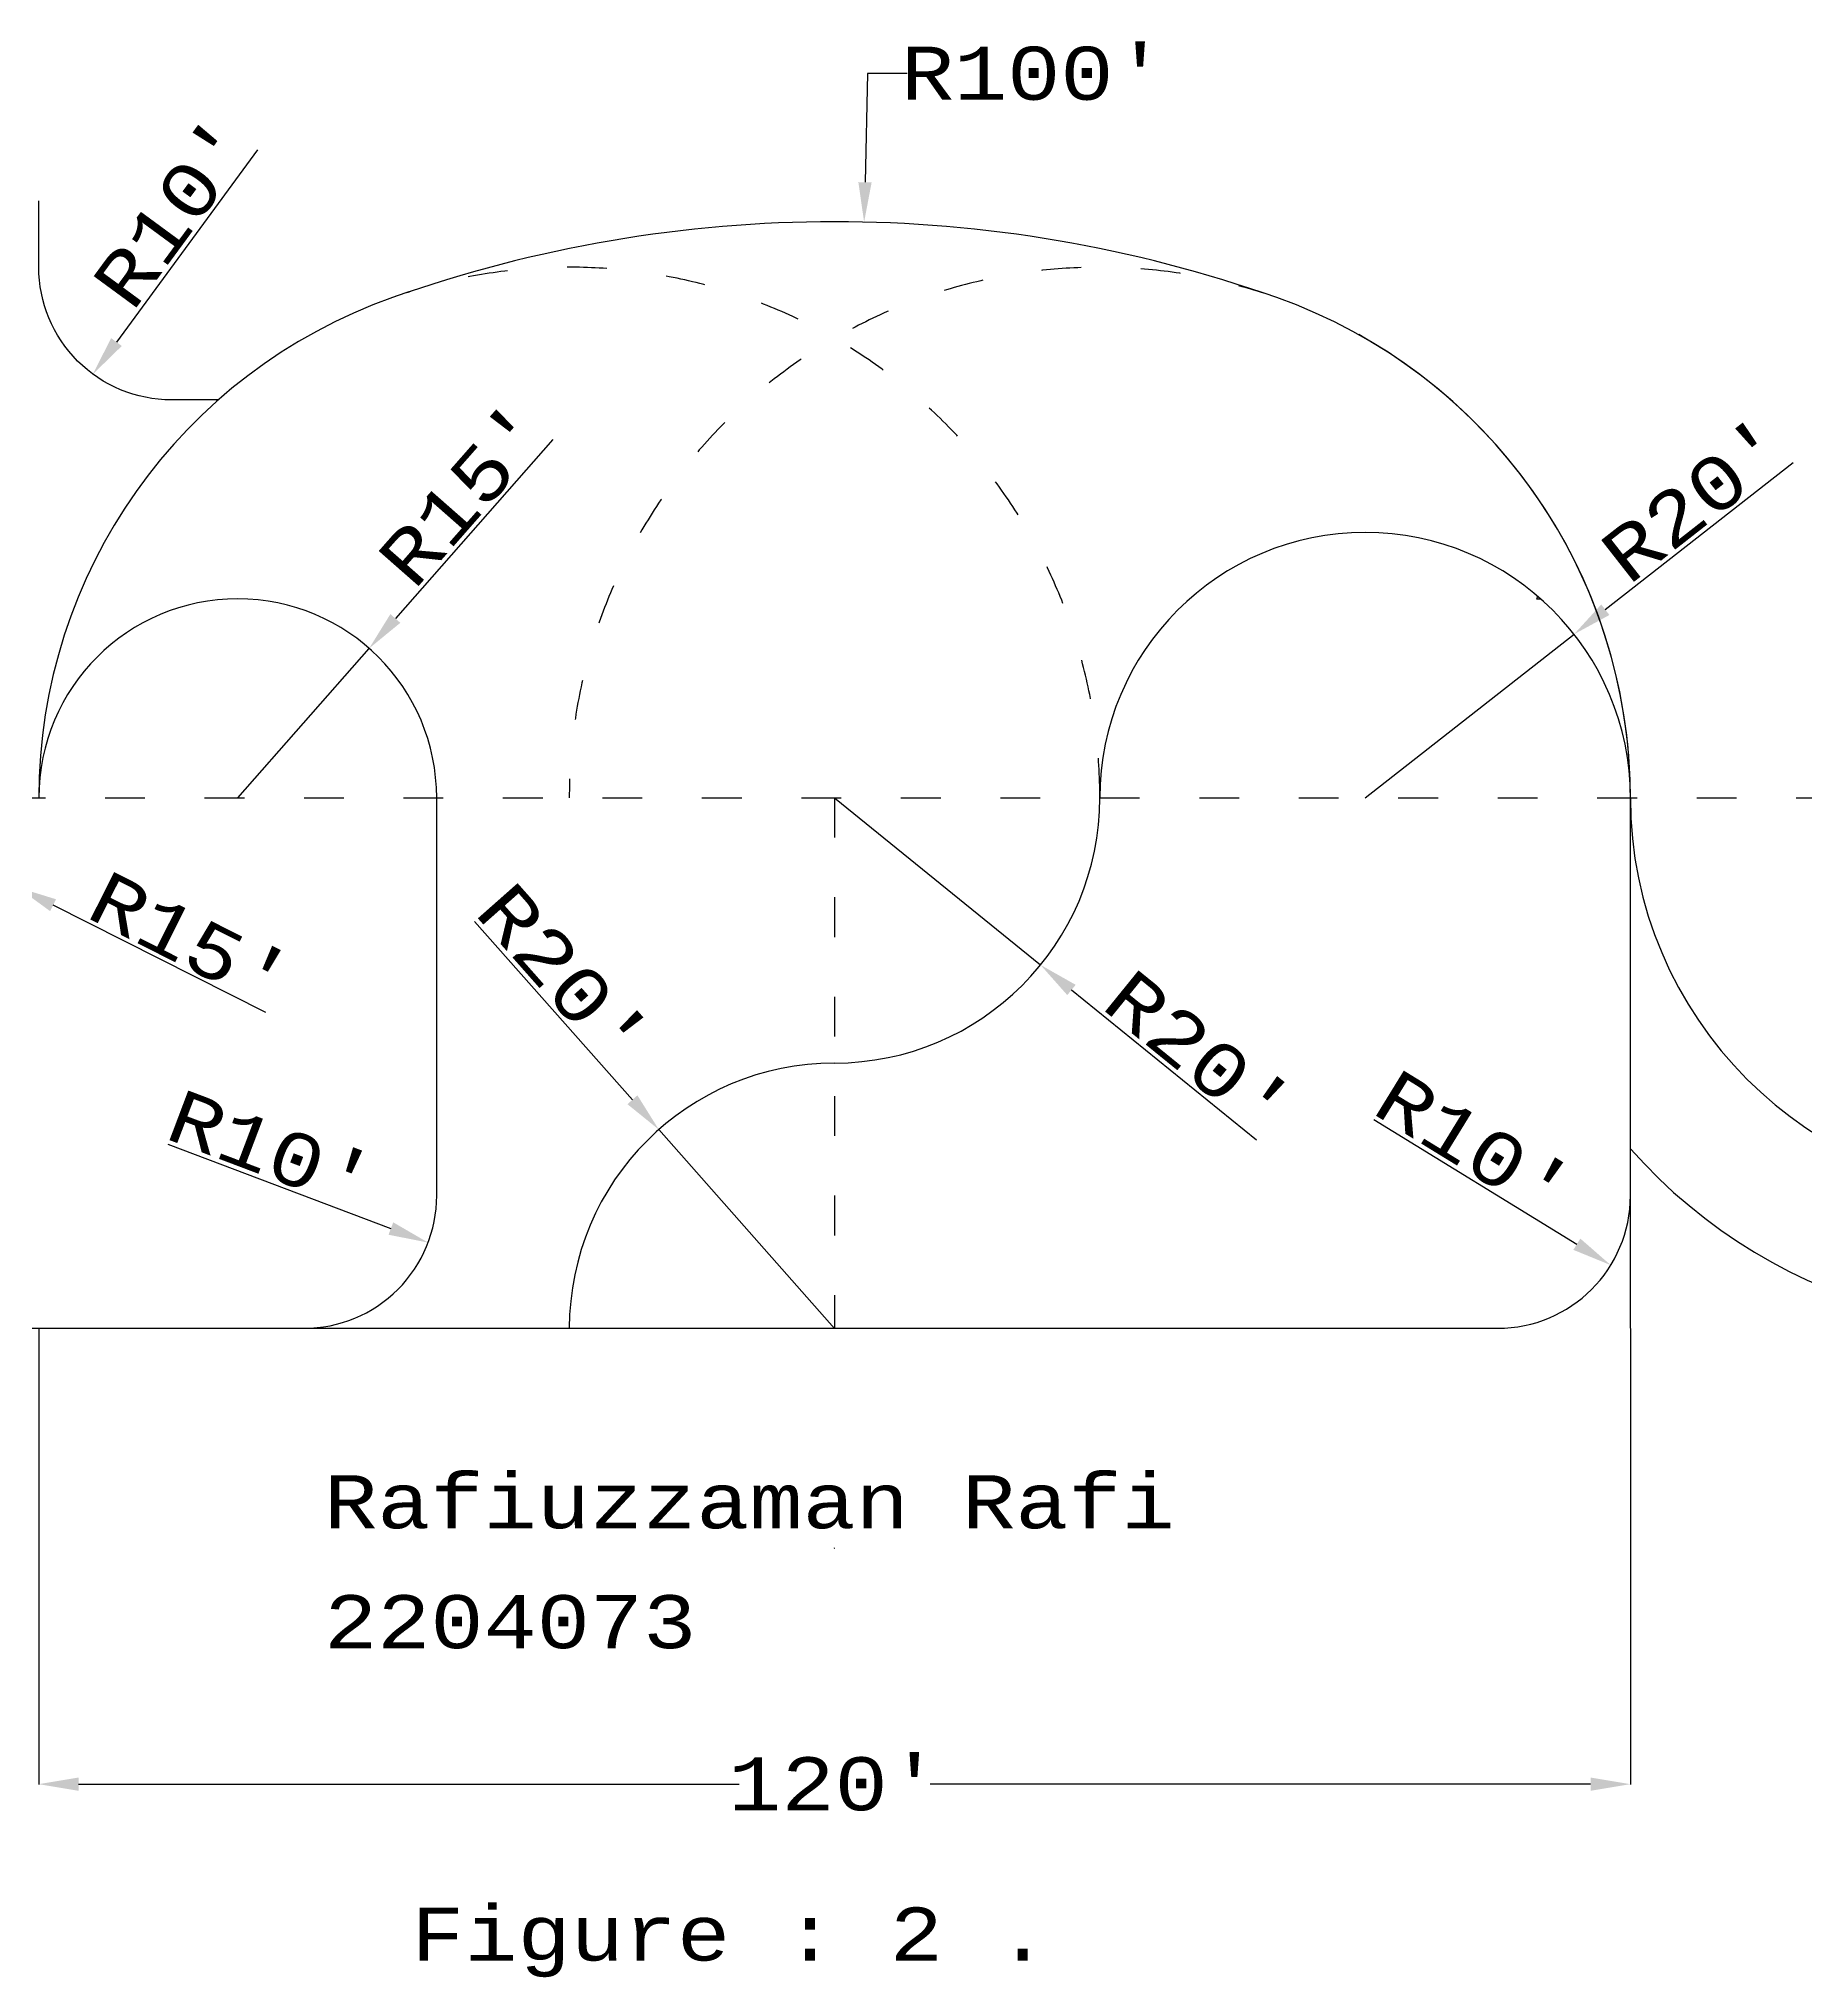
# Model space of a CAD drawing. Header units: millimetres. Extents: x 2302 to 6573, y -784 to 1612.
# Drawn here: x 3970 to 5569, y -784 to 969 of the extents above; entities that cross this region are included whole.
import ezdxf

# ---------------------------------------------------------------- set-up
doc = ezdxf.new("R2010")
doc.units = ezdxf.units.MM
doc.header["$PDMODE"] = 67
doc.linetypes.add('ACAD_ISO03W100', pattern=[30, 12, -18])
doc.styles.get("Standard").update_dxf_attribs({"font": 'Courier New.ttf', "height": 48})
doc.dimstyles.new('Annotative', dxfattribs={"dimscale": 0, "dimtxt": 6, "dimasz": 36, "dimexe": 1.25, "dimexo": 0.625, "dimtad": 1, "dimdec": 1, "dimlunit": 4, "dimtxsty": 'Standard', "dimcen": 0.09, "dimadec": 0, "dimazin": 0, "dimtfac": 1, "dimtdec": 1, "dimtmove": 0, "dimatfit": 3, "dimfxl": 1, "dimarcsym": 0})
doc.dimstyles.get("Standard").update_dxf_attribs({"dimtxt": 0.18, "dimasz": 36, "dimexe": 0.18, "dimexo": 0.0625, "dimgap": 0.09, "dimtad": 0, "dimtoh": 1, "dimdec": 4, "dimzin": 0, "dimdsep": 46, "dimlunit": 4, "dimtxsty": 'Standard', "dimcen": 0.09, "dimadec": 0, "dimazin": 0, "dimtfac": 1, "dimtdec": 4, "dimtofl": 0, "dimtmove": 0, "dimatfit": 3, "dimfxl": 1, "dimtolj": 1, "dimtzin": 0, "dimarcsym": 0})

# ---------------------------------------------------------------- blocks, each defined once
blk = doc.blocks.new('*D59')
at = {"color": 0, "lineweight": -2, "transparency": 16777216}
blk.add_line((4168.3, 868.8), (4040.8, 695), dxfattribs=at)
at = {"color": 0, "transparency": 16777216}
blk.add_solid([(4035.9, 698.6), (4045.6, 691.5), (4019.5, 666)], dxfattribs=at)
at = {"layer": 'Defpoints', "color": 0, "transparency": 16777216}
for p in [(4090.5, 762.7), (4019.5, 666)]:
    blk.add_point(p, dxfattribs=at)
at = {"color": 0, "transparency": 16777216, "insert": (4093, 812.7), "char_height": 48, "attachment_point": 5, "rotation": 53.7185}
blk.add_mtext("R10'", dxfattribs=at)
blk = doc.blocks.new('*D62')
at = {"color": 0, "lineweight": -2, "transparency": 16777216}
for p, q in [((5557.6, 585.7), (5387.8, 452.8)), ((5170.5, 282.7), (5359.5, 430.7))]:
    blk.add_line(p, q, dxfattribs=at)
at = {"color": 0, "transparency": 16777216}
blk.add_solid([(5384.1, 457.6), (5391.5, 448.1), (5359.5, 430.7)], dxfattribs=at)
at = {"layer": 'Defpoints', "color": 0, "transparency": 16777216}
for p in [(5359.5, 430.7), (5170.5, 282.7)]:
    blk.add_point(p, dxfattribs=at)
at = {"color": 0, "transparency": 16777216, "insert": (5469.9, 552.1), "char_height": 48, "attachment_point": 5, "rotation": 38.0476}
blk.add_mtext("R20'", dxfattribs=at)
blk = doc.blocks.new('*D63')
at = {"color": 0, "lineweight": -2, "transparency": 16777216}
for p, q in [((4435.5, 606.8), (4293.1, 444.9)), ((4150.5, 282.7), (4269.4, 417.9))]:
    blk.add_line(p, q, dxfattribs=at)
at = {"color": 0, "transparency": 16777216}
blk.add_solid([(4288.6, 448.9), (4297.6, 441), (4269.4, 417.9)], dxfattribs=at)
at = {"layer": 'Defpoints', "color": 0, "transparency": 16777216}
for p in [(4269.4, 417.9), (4150.5, 282.7)]:
    blk.add_point(p, dxfattribs=at)
at = {"color": 0, "transparency": 16777216, "insert": (4355.7, 557.4), "char_height": 48, "attachment_point": 5, "rotation": 48.6695}
blk.add_mtext("R15'", dxfattribs=at)
blk = doc.blocks.new('*D64')
at = {"color": 0, "lineweight": -2, "transparency": 16777216}
for p, q in [((3790.5, 282.7), (3951.2, 201.7)), ((4175.8, 88.5), (3983.4, 185.5))]:
    blk.add_line(p, q, dxfattribs=at)
at = {"color": 0, "transparency": 16777216}
blk.add_solid([(3986.1, 190.9), (3980.7, 180.2), (3951.2, 201.7)], dxfattribs=at)
at = {"layer": 'Defpoints', "color": 0, "transparency": 16777216}
for p in [(3790.5, 282.7), (3951.2, 201.7)]:
    blk.add_point(p, dxfattribs=at)
at = {"color": 0, "transparency": 16777216, "insert": (4108, 153.3), "char_height": 48, "attachment_point": 5, "rotation": 333.2496}
blk.add_mtext("R15'", dxfattribs=at)
blk = doc.blocks.new('*D65')
at = {"color": 0, "lineweight": -2, "transparency": 16777216}
blk.add_line((4087.4, -30.7), (4289.1, -107), dxfattribs=at)
at = {"color": 0, "transparency": 16777216}
blk.add_solid([(4291.2, -101.4), (4286.9, -112.6), (4322.7, -119.7)], dxfattribs=at)
at = {"layer": 'Defpoints', "color": 0, "transparency": 16777216}
for p in [(4210.5, -77.3), (4322.7, -119.7)]:
    blk.add_point(p, dxfattribs=at)
at = {"color": 0, "transparency": 16777216, "insert": (4181.2, -36.7), "char_height": 48, "attachment_point": 5, "rotation": 339.2811}
blk.add_mtext("R10'", dxfattribs=at)
blk = doc.blocks.new('*D66')
at = {"color": 0, "lineweight": -2, "transparency": 16777216}
for p, q in [((4364.8, 170.9), (4507.6, 9.5)), ((4690.5, -197.3), (4531.5, -17.5))]:
    blk.add_line(p, q, dxfattribs=at)
at = {"color": 0, "transparency": 16777216}
blk.add_solid([(4512.1, 13.5), (4503.1, 5.5), (4531.5, -17.5)], dxfattribs=at)
at = {"layer": 'Defpoints', "color": 0, "transparency": 16777216}
for p in [(4531.5, -17.5), (4690.5, -197.3)]:
    blk.add_point(p, dxfattribs=at)
at = {"color": 0, "transparency": 16777216, "insert": (4445, 122), "char_height": 48, "attachment_point": 5, "rotation": 311.4904}
blk.add_mtext("R20'", dxfattribs=at)
blk = doc.blocks.new('*D67')
at = {"color": 0, "lineweight": -2, "transparency": 16777216}
for p, q in [((4690.5, 282.7), (4876.8, 131.5)), ((5072.2, -27), (4904.8, 108.8))]:
    blk.add_line(p, q, dxfattribs=at)
at = {"color": 0, "transparency": 16777216}
blk.add_solid([(4908.6, 113.5), (4901, 104.2), (4876.8, 131.5)], dxfattribs=at)
at = {"layer": 'Defpoints', "color": 0, "transparency": 16777216}
for p in [(4690.5, 282.7), (4876.8, 131.5)]:
    blk.add_point(p, dxfattribs=at)
at = {"color": 0, "transparency": 16777216, "insert": (5019.9, 51), "char_height": 48, "attachment_point": 5, "rotation": 320.9404}
blk.add_mtext("R20'", dxfattribs=at)
blk = doc.blocks.new('*D68')
at = {"color": 0, "lineweight": -2, "transparency": 16777216}
blk.add_line((5178.4, -8.4), (5362.1, -121.2), dxfattribs=at)
at = {"color": 0, "transparency": 16777216}
blk.add_solid([(5365.2, -116.1), (5358.9, -126.3), (5392.7, -140.1)], dxfattribs=at)
at = {"layer": 'Defpoints', "color": 0, "transparency": 16777216}
for p in [(5290.5, -77.3), (5392.7, -140.1)]:
    blk.add_point(p, dxfattribs=at)
at = {"color": 0, "transparency": 16777216, "insert": (5269.3, -31.9), "char_height": 48, "attachment_point": 5, "rotation": 328.4387}
blk.add_mtext("R10'", dxfattribs=at)
blk = doc.blocks.new('*D74')
at = {"color": 0, "lineweight": -2, "transparency": 16777216}
for p, q in [((6365.1, 790.5), (6082.5, 656.9)), ((6401.1, 790.5), (6365.1, 790.5)), ((5290.4, 282.7), (5290.6, 282.7)), ((5290.5, 282.6), (5290.5, 282.8))]:
    blk.add_line(p, q, dxfattribs=at)
at = {"color": 0, "transparency": 16777216}
blk.add_solid([(6080, 662.4), (6085.1, 651.5), (6050, 641.6)], dxfattribs=at)
at = {"layer": 'Defpoints', "color": 0, "transparency": 16777216}
for p in [(6050, 641.6), (5290.5, 282.7)]:
    blk.add_point(p, dxfattribs=at)
at = {"color": 0, "transparency": 16777216, "insert": (6490.4, 790.5), "char_height": 48, "attachment_point": 5}
blk.add_mtext("\\A1;R70'", dxfattribs=at)
blk = doc.blocks.new('*D75')
at = {"color": 0, "lineweight": -2, "transparency": 16777216}
for p, q in [((6370.8, 699.7), (6219.7, 641.4)), ((6406.8, 699.7), (6370.8, 699.7)), ((5290.4, 282.7), (5290.6, 282.7)), ((5290.5, 282.6), (5290.5, 282.8))]:
    blk.add_line(p, q, dxfattribs=at)
at = {"color": 0, "transparency": 16777216}
blk.add_solid([(6217.5, 647), (6221.8, 635.8), (6186.1, 628.4)], dxfattribs=at)
at = {"layer": 'Defpoints', "color": 0, "transparency": 16777216}
for p in [(6186.1, 628.4), (5290.5, 282.7)]:
    blk.add_point(p, dxfattribs=at)
at = {"color": 0, "transparency": 16777216, "insert": (6496.1, 699.7), "char_height": 48, "attachment_point": 5}
blk.add_mtext("\\A1;R80'", dxfattribs=at)
blk = doc.blocks.new('*D81')
at = {"color": 0, "lineweight": -2, "transparency": 16777216}
for p, q in [((4720.2, 937.9), (4718, 839.6)), ((4756.2, 937.9), (4720.2, 937.9)), ((4690.4, -396.1), (4690.6, -396.1)), ((4690.5, -396.2), (4690.5, -396))]:
    blk.add_line(p, q, dxfattribs=at)
at = {"color": 0, "transparency": 16777216}
blk.add_solid([(4712, 839.7), (4724, 839.5), (4717.2, 803.6)], dxfattribs=at)
at = {"layer": 'Defpoints', "color": 0, "transparency": 16777216}
for p in [(4717.2, 803.6), (4690.5, -396.1)]:
    blk.add_point(p, dxfattribs=at)
at = {"color": 0, "transparency": 16777216, "insert": (4870.7, 937.9), "char_height": 48, "attachment_point": 5}
blk.add_mtext("\\A1;R100'", dxfattribs=at)
blk = doc.blocks.new('*D83')
at = {"color": 0, "lineweight": -2, "transparency": 16777216}
for p, q in [((3970.5, -197.3), (3970.5, -609.9)), ((5410.5, -197.3), (5410.5, -609.9)), ((4006.5, -609.7), (4604.1, -609.7)), ((5374.5, -609.7), (4776.9, -609.7))]:
    blk.add_line(p, q, dxfattribs=at)
at = {"color": 0, "lineweight": 30, "transparency": 16777216}
for points in [[(4006.5, -603.7), (4006.5, -615.7), (3970.5, -609.7)], [(5374.5, -603.7), (5374.5, -615.7), (5410.5, -609.7)]]:
    blk.add_solid(points, dxfattribs=at)
at = {"layer": 'Defpoints', "color": 0, "lineweight": 30, "transparency": 16777216}
for p in [(3970.5, -197.3), (5410.5, -197.3), (5410.5, -609.7)]:
    blk.add_point(p, dxfattribs=at)
at = {"color": 0, "lineweight": 30, "transparency": 16777216, "insert": (4690.5, -609.7), "char_height": 48, "attachment_point": 5}
blk.add_mtext("\\A1;120'", dxfattribs=at)

msp = doc.modelspace()

# ---------------------------------------------------------------- linework, layer by layer
for p, q in [((5325.51374, 462.73923), (5329.23073, 462.73923)), ((5410.48565, -197.26077), (5410.48565, 282.73923)), ((3490.48565, -197.26077), (5290.48565, -197.26077)), ((3970.48565, -197.26077), (5290.48565, -197.26077))]:
    msp.add_line(p, q)
at = {"linetype": 'ACAD_ISO03W100', "ltscale": 3}
msp.add_line((3490.48565, 282.73923), (6505.85739, 282.73923), dxfattribs=at)
at = {"linetype": 'ACAD_ISO03W100', "lineweight": 30, "ltscale": 3}
msp.add_line((4690.48565, 282.73923), (4690.48565, -197.26077), dxfattribs=at)
for points in [[(4132.9955, 642.73923), (4090.48565, 642.73923, -0.4142135624), (3970.48565, 762.73923), (3970.48565, 822.73923)], [(4132.9955, 642.73923), (4090.48565, 642.73923, -0.0014635976), (4089.78313, 642.74128, -0.0014635976)], [(3970.48565, -197.26077), (4210.48565, -197.26077, 0.4142135624), (4330.48565, -77.26077), (4330.48565, 282.73923)]]:
    msp.add_lwpolyline(points, format="xyb")
for centre, radius, start, end in [((4690.48565, -396.08328), 1200, 70.52877937, 109.47122063), ((4450.48565, 282.73923), 480, 109.47122063, 180), ((4930.48565, 282.73923), 480, 360, 70.52877937), ((4930.48565, 282.73923), 480, 0, 60.79561284), ((4690.48565, -396.08328), 1200, 120.03873965, 120.03893579), ((5170.48565, 282.73923), 240, 0, 180), ((4150.48565, 282.73923), 180, 0, 180), ((5770.48565, 282.73923), 480, 157.66835499, 157.97568716), ((4690.48565, 282.73923), 240, 270, 0), ((5770.48565, 282.73923), 480, 221.40962211, 0), ((5770.48565, 282.73923), 360, 180, 0), ((4690.48565, -197.26077), 240, 90, 180), ((5290.48565, -77.26077), 120, 270, 0), ((4929.14624, 282.73923), 480, 270, 270.15988127), ((4930.48565, 282.73923), 480, 269.92005944, 270), ((4930.48565, 282.73923), 480, 269.92005944, 270), ((4930.48565, 282.73923), 480, 269.92005944, 270), ((4690.48565, -197.26077), 240, 0, 0.00044614)]:
    msp.add_arc(centre, radius, start, end)
at = {"linetype": 'ACAD_ISO03W100', "ltscale": 3}
for centre, start, end in [((4450.48565, 282.73923), 360, 109.47122063), ((4930.48565, 282.73923), 70.52877937, 180)]:
    msp.add_arc(centre, 480, start, end, dxfattribs=at)

# ---------------------------------------------------------------- texts
at = {"char_height": 48, "attachment_point": 1}
for s, width, insert in [('Rafiuzzaman Rafi', 939.1673966, (4228.60932, -330.1858)), ('2204073', 564.635391, (4228.60932, -438.69862)), ('\\pxqc;Figure : 2 .', 902.2816647, (4144.90914, -721.28538))]:
    msp.add_mtext_dynamic_manual_height_columns(s, width=width, gutter_width=240, heights=[0], dxfattribs=dict(at, insert=insert))

# ---------------------------------------------------------------- dimensions: what is measured, and where the dimension line sits
for center, mpoint, dimstyle, picture, middle in [((4690.48565, -396.08328), (4717.23085, 803.61864), 'Standard', '*D81', (4870.67403, 937.92888)), ((4090.48565, 762.73923), (4019.47522, 666.00496), 'Annotative', '*D59', (4115.2054, 796.41381)), ((5290.48565, 282.73923), (6049.98935, 641.56248), 'Standard', '*D74', (6490.38497, 790.45658)), ((5290.48565, 282.73923), (6186.09615, 628.40067), 'Standard', '*D75', (6496.05969, 699.69534)), ((5290.48565, -77.26077), (5392.73531, -140.07007), 'Annotative', '*D68', (5254.89108, -55.39596)), ((4210.48565, -77.26077), (4322.72497, -119.71469), 'Annotative', '*D65', (4171.41354, -62.48196))]:
    dim = msp.add_radius_dim(center=center, mpoint=mpoint, dimstyle=dimstyle)
    dim.commit()
    dim.dimension.update_dxf_attribs({"geometry": picture, "text_midpoint": middle, "dimtype": 164})
for center, mpoint, picture, middle in [((4150.48565, 282.73923), (4269.35797, 417.90347), '*D63', (4376.19362, 539.38137)), ((5170.48565, 282.73923), (5359.48548, 430.65496), '*D62', (5486.88216, 530.35863)), ((3790.48565, 282.73923), (3951.22132, 201.72043), '*D64', (4095.68136, 128.90537)), ((4690.48565, 282.73923), (4876.84347, 131.5084), '*D67', (5002.4593, 29.57018)), ((4690.48565, -197.26077), (4531.48702, -17.4847), '*D66', (4424.31286, 103.69465))]:
    dim = msp.add_radius_dim(center=center, mpoint=mpoint, dimstyle='Annotative')
    dim.commit()
    dim.dimension.update_dxf_attribs({"geometry": picture, "text_midpoint": middle})
at = {"lineweight": 30}
dim = msp.add_linear_dim(base=(5410.48565, -609.69153), p1=(3970.48565, -197.26077), p2=(5410.48565, -197.26077), dimstyle='Standard', dxfattribs=at)
dim.commit()
dim.dimension.update_dxf_attribs({"geometry": '*D83', "text_midpoint": (4690.48565, -609.69153)})

doc.saveas('drawing.dxf')
